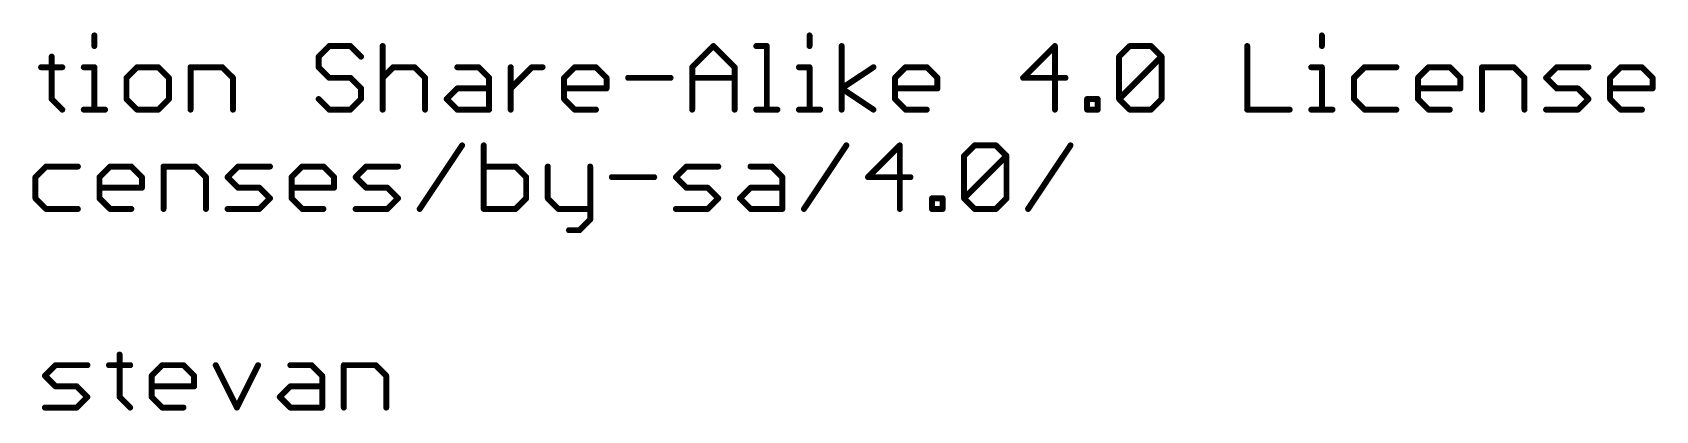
# Model space of a CAD drawing. Extents: x -24 to 83, y -22 to 58.
# Drawn here: x 41.48 to 82.98, y -21.59 to -11.92 of the extents above; entities that cross this region are included whole.
import ezdxf

# ---------------------------------------------------------------- set-up
doc = ezdxf.new("R2010")
doc.units = 0
doc.layers.add('51', color=53, linetype='CONTINUOUS')

msp = doc.modelspace()

# ---------------------------------------------------------------- linework, layer by layer
at = {"layer": '51', "const_width": 0.1524}
for points in [[(43.0679, -11.9956), (43.0679, -12.2668)], [(61.3495, -11.9956), (61.3495, -12.2668)], [(74.4467, -11.9956), (74.4467, -12.2668)], [(49.0708, -12.2668), (48.7997, -12.538)], [(49.6131, -12.2668), (49.0708, -12.2668)], [(49.8843, -12.538), (49.6131, -12.2668)], [(50.4368, -12.2668), (50.4368, -13.8938)], [(58.3497, -12.8091), (58.8921, -12.2668)], [(58.8921, -12.2668), (59.4344, -12.8091)], [(59.9869, -12.2668), (60.2581, -12.2668)], [(60.2581, -12.2668), (60.2581, -13.8938)], [(62.1698, -13.8938), (62.1698, -12.2668)], [(67.6219, -12.2668), (66.8084, -13.0803)], [(67.6219, -13.8938), (67.6219, -12.2668)], [(69.2641, -12.538), (69.5353, -12.2668)], [(69.5353, -12.2668), (70.0776, -12.2668)], [(70.0776, -12.2668), (70.3488, -12.538)], [(72.5384, -12.2668), (72.5384, -13.8938)], [(41.7053, -12.8091), (42.2476, -12.8091)], [(41.9765, -12.538), (41.9765, -13.6226)], [(42.7967, -12.8091), (43.0679, -12.8091)], [(43.0679, -12.8091), (43.0679, -13.8938)], [(44.1593, -12.8091), (43.8882, -13.0803)], [(44.7017, -12.8091), (44.1593, -12.8091)], [(44.9728, -13.0803), (44.7017, -12.8091)], [(45.5253, -13.8938), (45.5253, -12.8091)], [(45.5253, -12.8091), (46.3388, -12.8091)], [(46.3388, -12.8091), (46.61, -13.0803)], [(48.7997, -12.538), (48.7997, -12.8091)], [(48.7997, -12.8091), (49.0708, -13.0803)], [(50.4368, -13.0803), (50.708, -12.8091)], [(50.708, -12.8091), (51.2503, -12.8091)], [(51.2503, -12.8091), (51.5215, -13.0803)], [(52.3451, -12.8091), (52.8875, -12.8091)], [(52.8875, -12.8091), (53.1586, -13.0803)], [(53.7111, -13.8938), (53.7111, -12.8091)], [(53.7111, -13.3515), (54.2535, -12.8091)], [(54.2535, -12.8091), (54.5246, -12.8091)], [(55.0754, -13.0803), (55.3466, -12.8091)], [(55.3466, -12.8091), (55.8889, -12.8091)], [(55.8889, -12.8091), (56.1601, -13.0803)], [(58.3497, -13.8938), (58.3497, -12.8091)], [(59.4344, -12.8091), (59.4344, -13.8938)], [(61.0783, -12.8091), (61.3495, -12.8091)], [(61.3495, -12.8091), (61.3495, -13.8938)], [(62.1698, -13.3515), (62.9833, -12.8091)], [(63.5341, -13.0803), (63.8052, -12.8091)], [(63.8052, -12.8091), (64.3476, -12.8091)], [(64.3476, -12.8091), (64.6187, -13.0803)], [(69.2641, -13.6226), (69.2641, -12.538)], [(69.2641, -13.6226), (70.3488, -12.538)], [(70.3488, -12.538), (70.3488, -13.6226)], [(74.1756, -12.8091), (74.4467, -12.8091)], [(74.4467, -12.8091), (74.4467, -13.8938)], [(75.5382, -12.8091), (75.267, -13.0803)], [(76.3517, -12.8091), (75.5382, -12.8091)], [(76.9042, -13.0803), (77.1753, -12.8091)], [(77.1753, -12.8091), (77.7177, -12.8091)], [(77.7177, -12.8091), (77.9888, -13.0803)], [(78.5413, -13.8938), (78.5413, -12.8091)], [(78.5413, -12.8091), (79.3548, -12.8091)], [(79.3548, -12.8091), (79.626, -13.0803)], [(80.1785, -13.0803), (80.4496, -12.8091)], [(80.4496, -12.8091), (81.2631, -12.8091)], [(81.8156, -13.0803), (82.0868, -12.8091)], [(82.0868, -12.8091), (82.6291, -12.8091)], [(82.6291, -12.8091), (82.9003, -13.0803)], [(43.8882, -13.0803), (43.8882, -13.6226)], [(44.9728, -13.6226), (44.9728, -13.0803)], [(46.61, -13.0803), (46.61, -13.8938)], [(49.0708, -13.0803), (49.6131, -13.0803)], [(49.6131, -13.0803), (49.8843, -13.3515)], [(49.8843, -13.3515), (49.8843, -13.6226)], [(51.5215, -13.0803), (51.5215, -13.8938)], [(52.074, -13.6226), (52.3451, -13.3515)], [(52.3451, -13.3515), (53.1586, -13.3515)], [(53.1586, -13.0803), (53.1586, -13.8938)], [(55.0754, -13.6226), (55.0754, -13.0803)], [(56.1601, -13.3515), (55.0754, -13.3515)], [(56.1601, -13.0803), (56.1601, -13.3515)], [(56.7126, -13.0803), (57.7972, -13.0803)], [(58.3497, -13.0803), (59.4344, -13.0803)], [(62.9833, -13.8938), (62.1698, -13.3515)], [(63.5341, -13.6226), (63.5341, -13.0803)], [(64.6187, -13.3515), (63.5341, -13.3515)], [(64.6187, -13.0803), (64.6187, -13.3515)], [(66.8084, -13.0803), (67.893, -13.0803)], [(75.267, -13.0803), (75.267, -13.6226)], [(76.9042, -13.6226), (76.9042, -13.0803)], [(77.9888, -13.3515), (76.9042, -13.3515)], [(77.9888, -13.0803), (77.9888, -13.3515)], [(79.626, -13.0803), (79.626, -13.8938)], [(80.4496, -13.3515), (80.1785, -13.0803)], [(80.992, -13.3515), (80.4496, -13.3515)], [(81.2631, -13.6226), (80.992, -13.3515)], [(81.8156, -13.6226), (81.8156, -13.0803)], [(82.9003, -13.3515), (81.8156, -13.3515)], [(82.9003, -13.0803), (82.9003, -13.3515)], [(41.9765, -13.6226), (42.2476, -13.8938)], [(43.8882, -13.6226), (44.1593, -13.8938)], [(44.7017, -13.8938), (44.9728, -13.6226)], [(49.0708, -13.8938), (48.7997, -13.6226)], [(49.8843, -13.6226), (49.6131, -13.8938)], [(52.3451, -13.8938), (52.074, -13.6226)], [(55.3466, -13.8938), (55.0754, -13.6226)], [(63.8052, -13.8938), (63.5341, -13.6226)], [(68.4455, -13.8938), (68.4455, -13.6226)], [(68.4455, -13.6226), (68.7167, -13.6226)], [(68.7167, -13.6226), (68.7167, -13.8938)], [(69.5353, -13.8938), (69.2641, -13.6226)], [(70.3488, -13.6226), (70.0776, -13.8938)], [(75.267, -13.6226), (75.5382, -13.8938)], [(77.1753, -13.8938), (76.9042, -13.6226)], [(80.992, -13.8938), (81.2631, -13.6226)], [(82.0868, -13.8938), (81.8156, -13.6226)], [(42.7967, -13.8938), (43.3391, -13.8938)], [(44.1593, -13.8938), (44.7017, -13.8938)], [(49.6131, -13.8938), (49.0708, -13.8938)], [(53.1586, -13.8938), (52.3451, -13.8938)], [(55.8889, -13.8938), (55.3466, -13.8938)], [(59.9869, -13.8938), (60.5292, -13.8938)], [(61.0783, -13.8938), (61.6207, -13.8938)], [(64.3476, -13.8938), (63.8052, -13.8938)], [(68.7167, -13.8938), (68.4455, -13.8938)], [(70.0776, -13.8938), (69.5353, -13.8938)], [(72.5384, -13.8938), (73.6231, -13.8938)], [(74.1756, -13.8938), (74.7179, -13.8938)], [(75.5382, -13.8938), (76.3517, -13.8938)], [(77.7177, -13.8938), (77.1753, -13.8938)], [(80.1785, -13.8938), (80.992, -13.8938)], [(82.6291, -13.8938), (82.0868, -13.8938)], [(51.3838, -16.4338), (52.4685, -14.8068)], [(53.0209, -14.8068), (53.0209, -16.4338)], [(61.2067, -16.4338), (62.2914, -14.8068)], [(63.6574, -14.8068), (62.8439, -15.6203)], [(63.6574, -16.4338), (63.6574, -14.8068)], [(65.2996, -15.078), (65.5708, -14.8068)], [(65.5708, -14.8068), (66.1131, -14.8068)], [(66.1131, -14.8068), (66.3843, -15.078)], [(66.9368, -16.4338), (68.0214, -14.8068)], [(41.832, -15.3491), (41.5609, -15.6203)], [(42.6455, -15.3491), (41.832, -15.3491)], [(43.198, -15.6203), (43.4692, -15.3491)], [(43.4692, -15.3491), (44.0115, -15.3491)], [(44.0115, -15.3491), (44.2827, -15.6203)], [(44.8352, -16.4338), (44.8352, -15.3491)], [(44.8352, -15.3491), (45.6487, -15.3491)], [(45.6487, -15.3491), (45.9198, -15.6203)], [(46.4723, -15.6203), (46.7435, -15.3491)], [(46.7435, -15.3491), (47.557, -15.3491)], [(48.1095, -15.6203), (48.3806, -15.3491)], [(48.3806, -15.3491), (48.923, -15.3491)], [(48.923, -15.3491), (49.1941, -15.6203)], [(49.7466, -15.6203), (50.0178, -15.3491)], [(50.0178, -15.3491), (50.8313, -15.3491)], [(53.8344, -15.3491), (53.0209, -15.3491)], [(54.1056, -15.6203), (53.8344, -15.3491)], [(54.6581, -15.3491), (54.6581, -16.1626)], [(55.7428, -15.3491), (55.7428, -16.705)], [(57.9324, -15.6203), (58.2036, -15.3491)], [(58.2036, -15.3491), (59.0171, -15.3491)], [(59.8407, -15.3491), (60.3831, -15.3491)], [(60.3831, -15.3491), (60.6542, -15.6203)], [(65.2996, -16.1626), (65.2996, -15.078)], [(65.2996, -16.1626), (66.3843, -15.078)], [(66.3843, -15.078), (66.3843, -16.1626)], [(41.5609, -15.6203), (41.5609, -16.1626)], [(43.198, -16.1626), (43.198, -15.6203)], [(44.2827, -15.6203), (44.2827, -15.8915)], [(45.9198, -15.6203), (45.9198, -16.4338)], [(46.7435, -15.8915), (46.4723, -15.6203)], [(48.1095, -16.1626), (48.1095, -15.6203)], [(49.1941, -15.6203), (49.1941, -15.8915)], [(50.0178, -15.8915), (49.7466, -15.6203)], [(54.1056, -16.1626), (54.1056, -15.6203)], [(56.2953, -15.6203), (57.3799, -15.6203)], [(58.2036, -15.8915), (57.9324, -15.6203)], [(60.6542, -15.6203), (60.6542, -16.4338)], [(62.8439, -15.6203), (63.9285, -15.6203)], [(41.5609, -16.1626), (41.832, -16.4338)], [(44.2827, -15.8915), (43.198, -15.8915)], [(43.4692, -16.4338), (43.198, -16.1626)], [(47.2858, -15.8915), (46.7435, -15.8915)], [(47.557, -16.1626), (47.2858, -15.8915)], [(47.2858, -16.4338), (47.557, -16.1626)], [(49.1941, -15.8915), (48.1095, -15.8915)], [(48.3806, -16.4338), (48.1095, -16.1626)], [(50.5601, -15.8915), (50.0178, -15.8915)], [(50.8313, -16.1626), (50.5601, -15.8915)], [(50.5601, -16.4338), (50.8313, -16.1626)], [(53.8344, -16.4338), (54.1056, -16.1626)], [(54.6581, -16.1626), (54.9293, -16.4338)], [(58.7459, -15.8915), (58.2036, -15.8915)], [(59.0171, -16.1626), (58.7459, -15.8915)], [(58.7459, -16.4338), (59.0171, -16.1626)], [(59.5696, -16.1626), (59.8407, -15.8915)], [(59.8407, -16.4338), (59.5696, -16.1626)], [(59.8407, -15.8915), (60.6542, -15.8915)], [(64.481, -16.4338), (64.481, -16.1626)], [(64.481, -16.1626), (64.7522, -16.1626)], [(64.7522, -16.1626), (64.7522, -16.4338)], [(65.5708, -16.4338), (65.2996, -16.1626)], [(66.3843, -16.1626), (66.1131, -16.4338)], [(41.832, -16.4338), (42.6455, -16.4338)], [(44.0115, -16.4338), (43.4692, -16.4338)], [(46.4723, -16.4338), (47.2858, -16.4338)], [(48.923, -16.4338), (48.3806, -16.4338)], [(49.7466, -16.4338), (50.5601, -16.4338)], [(53.0209, -16.4338), (53.8344, -16.4338)], [(54.9293, -16.4338), (55.7428, -16.4338)], [(57.9324, -16.4338), (58.7459, -16.4338)], [(60.6542, -16.4338), (59.8407, -16.4338)], [(64.7522, -16.4338), (64.481, -16.4338)], [(66.1131, -16.4338), (65.5708, -16.4338)], [(55.4716, -16.9761), (55.2004, -16.9761)], [(55.7428, -16.705), (55.4716, -16.9761)], [(43.7119, -20.158), (43.7119, -21.2426)], [(41.8036, -20.7003), (42.0748, -20.4291)], [(42.0748, -20.9715), (41.8036, -20.7003)], [(42.0748, -20.4291), (42.8883, -20.4291)], [(43.4408, -20.4291), (43.9831, -20.4291)], [(44.5322, -20.7003), (44.8034, -20.4291)], [(44.5322, -21.2426), (44.5322, -20.7003)], [(44.8034, -20.4291), (45.3457, -20.4291)], [(45.3457, -20.4291), (45.6169, -20.7003)], [(45.6169, -20.7003), (45.6169, -20.9715)], [(46.1694, -20.4291), (46.7117, -21.5138)], [(46.7117, -21.5138), (47.254, -20.4291)], [(48.0777, -20.4291), (48.62, -20.4291)], [(48.62, -20.4291), (48.8912, -20.7003)], [(48.8912, -20.7003), (48.8912, -21.5138)], [(49.4437, -21.5138), (49.4437, -20.4291)], [(49.4437, -20.4291), (50.2572, -20.4291)], [(50.2572, -20.4291), (50.5283, -20.7003)], [(50.5283, -20.7003), (50.5283, -21.5138)], [(42.6171, -20.9715), (42.0748, -20.9715)], [(42.8883, -21.2426), (42.6171, -20.9715)], [(45.6169, -20.9715), (44.5322, -20.9715)], [(47.8065, -21.2426), (48.0777, -20.9715)], [(48.0777, -20.9715), (48.8912, -20.9715)], [(41.8036, -21.5138), (42.6171, -21.5138)], [(42.6171, -21.5138), (42.8883, -21.2426)], [(43.7119, -21.2426), (43.9831, -21.5138)], [(44.8034, -21.5138), (44.5322, -21.2426)], [(45.3457, -21.5138), (44.8034, -21.5138)], [(48.0777, -21.5138), (47.8065, -21.2426)], [(48.8912, -21.5138), (48.0777, -21.5138)]]:
    msp.add_lwpolyline(points, dxfattribs=at)
at = {"layer": '51', "const_width": 0.0762}
for points in [[(43.106, -11.9956, 1), (43.0298, -11.9956)], [(61.3876, -11.9956, 1), (61.3114, -11.9956)], [(74.4848, -11.9956, 1), (74.4086, -11.9956)], [(43.0298, -12.2668, 1), (43.106, -12.2668)], [(49.0708, -12.2287, 1), (49.0708, -12.3049)], [(49.0978, -12.2938, 1), (49.0439, -12.2399)], [(49.6401, -12.2399, 1), (49.5862, -12.2938)], [(49.6131, -12.3049, 1), (49.6131, -12.2287)], [(50.4749, -12.2668, 1), (50.3987, -12.2668)], [(58.919, -12.2399, 1), (58.8651, -12.2938)], [(58.919, -12.2938, 1), (58.8651, -12.2399)], [(59.9869, -12.2287, 1), (59.9869, -12.3049)], [(60.2962, -12.2668, 1), (60.22, -12.2668)], [(60.2581, -12.3049, 1), (60.2581, -12.2287)], [(61.3114, -12.2668, 1), (61.3876, -12.2668)], [(62.2079, -12.2668, 1), (62.1317, -12.2668)], [(67.66, -12.2668, 1), (67.5838, -12.2668)], [(67.6488, -12.2938, 1), (67.5949, -12.2399)], [(69.5353, -12.2287, 1), (69.5353, -12.3049)], [(69.5622, -12.2938, 1), (69.5083, -12.2399)], [(70.1045, -12.2399, 1), (70.0507, -12.2938)], [(70.0776, -12.3049, 1), (70.0776, -12.2287)], [(72.5765, -12.2668, 1), (72.5003, -12.2668)], [(74.4086, -12.2668, 1), (74.4848, -12.2668)], [(41.7053, -12.771, 1), (41.7053, -12.8472)], [(42.0146, -12.538, 1), (41.9384, -12.538)], [(42.2476, -12.8472, 1), (42.2476, -12.771)], [(42.7967, -12.771, 1), (42.7967, -12.8472)], [(43.106, -12.8091, 1), (43.0298, -12.8091)], [(43.0679, -12.8472, 1), (43.0679, -12.771)], [(44.1593, -12.771, 1), (44.1593, -12.8472)], [(44.1863, -12.8361, 1), (44.1324, -12.7822)], [(44.7286, -12.7822, 1), (44.6747, -12.8361)], [(44.7017, -12.8472, 1), (44.7017, -12.771)], [(45.5634, -12.8091, 1), (45.4872, -12.8091)], [(45.5253, -12.771, 1), (45.5253, -12.8472)], [(46.3658, -12.7822, 1), (46.3119, -12.8361)], [(46.3388, -12.8472, 1), (46.3388, -12.771)], [(48.7727, -12.511, 1), (48.8266, -12.5649)], [(48.8266, -12.7822, 1), (48.7727, -12.8361)], [(48.8378, -12.538, 1), (48.7616, -12.538)], [(48.7616, -12.8091, 1), (48.8378, -12.8091)], [(49.8574, -12.5649, 1), (49.9113, -12.511)], [(50.708, -12.771, 1), (50.708, -12.8472)], [(50.7349, -12.8361, 1), (50.681, -12.7822)], [(51.2772, -12.7822, 1), (51.2234, -12.8361)], [(51.2503, -12.8472, 1), (51.2503, -12.771)], [(52.3451, -12.771, 1), (52.3451, -12.8472)], [(52.9144, -12.7822, 1), (52.8605, -12.8361)], [(52.8875, -12.8472, 1), (52.8875, -12.771)], [(53.7492, -12.8091, 1), (53.673, -12.8091)], [(54.2535, -12.771, 1), (54.2535, -12.8472)], [(54.2804, -12.8361, 1), (54.2265, -12.7822)], [(54.5246, -12.8472, 1), (54.5246, -12.771)], [(55.3466, -12.771, 1), (55.3466, -12.8472)], [(55.3735, -12.8361, 1), (55.3196, -12.7822)], [(55.9159, -12.7822, 1), (55.862, -12.8361)], [(55.8889, -12.8472, 1), (55.8889, -12.771)], [(58.3878, -12.8091, 1), (58.3116, -12.8091)], [(58.3228, -12.7822, 1), (58.3767, -12.8361)], [(59.4725, -12.8091, 1), (59.3963, -12.8091)], [(59.4074, -12.8361, 1), (59.4613, -12.7822)], [(61.0783, -12.771, 1), (61.0783, -12.8472)], [(61.3876, -12.8091, 1), (61.3114, -12.8091)], [(61.3495, -12.8472, 1), (61.3495, -12.771)], [(63.0044, -12.8408, 1), (62.9621, -12.7774)], [(63.8052, -12.771, 1), (63.8052, -12.8472)], [(63.8322, -12.8361, 1), (63.7783, -12.7822)], [(64.3745, -12.7822, 1), (64.3206, -12.8361)], [(64.3476, -12.8472, 1), (64.3476, -12.771)], [(69.3022, -12.538, 1), (69.226, -12.538)], [(69.2372, -12.511, 1), (69.291, -12.5649)], [(70.3869, -12.538, 1), (70.3107, -12.538)], [(70.3757, -12.5649, 1), (70.3218, -12.511)], [(70.3218, -12.5649, 1), (70.3757, -12.511)], [(74.1756, -12.771, 1), (74.1756, -12.8472)], [(74.4848, -12.8091, 1), (74.4086, -12.8091)], [(74.4467, -12.8472, 1), (74.4467, -12.771)], [(75.5382, -12.771, 1), (75.5382, -12.8472)], [(75.5651, -12.8361, 1), (75.5112, -12.7822)], [(76.3517, -12.8472, 1), (76.3517, -12.771)], [(77.1753, -12.771, 1), (77.1753, -12.8472)], [(77.2023, -12.8361, 1), (77.1484, -12.7822)], [(77.7446, -12.7822, 1), (77.6907, -12.8361)], [(77.7177, -12.8472, 1), (77.7177, -12.771)], [(78.5794, -12.8091, 1), (78.5032, -12.8091)], [(78.5413, -12.771, 1), (78.5413, -12.8472)], [(79.3818, -12.7822, 1), (79.3279, -12.8361)], [(79.3548, -12.8472, 1), (79.3548, -12.771)], [(80.4496, -12.771, 1), (80.4496, -12.8472)], [(80.4766, -12.8361, 1), (80.4227, -12.7822)], [(81.2631, -12.8472, 1), (81.2631, -12.771)], [(82.0868, -12.771, 1), (82.0868, -12.8472)], [(82.1137, -12.8361, 1), (82.0599, -12.7822)], [(82.6561, -12.7822, 1), (82.6022, -12.8361)], [(82.6291, -12.8472, 1), (82.6291, -12.771)], [(43.9263, -13.0803, 1), (43.8501, -13.0803)], [(43.8612, -13.0534, 1), (43.9151, -13.1072)], [(45.0109, -13.0803, 1), (44.9347, -13.0803)], [(44.9459, -13.1072, 1), (44.9998, -13.0534)], [(46.6481, -13.0803, 1), (46.5719, -13.0803)], [(46.5831, -13.1072, 1), (46.6369, -13.0534)], [(49.0708, -13.0422, 1), (49.0708, -13.1184)], [(49.0439, -13.1072, 1), (49.0978, -13.0534)], [(49.6401, -13.0534, 1), (49.5862, -13.1072)], [(49.6131, -13.1184, 1), (49.6131, -13.0422)], [(49.9224, -13.3515, 1), (49.8462, -13.3515)], [(50.4099, -13.0534, 1), (50.4638, -13.1072)], [(51.5596, -13.0803, 1), (51.4834, -13.0803)], [(51.4945, -13.1072, 1), (51.5484, -13.0534)], [(52.3451, -13.3134, 1), (52.3451, -13.3896)], [(52.3721, -13.3784, 1), (52.3182, -13.3245)], [(53.1967, -13.0803, 1), (53.1205, -13.0803)], [(53.1317, -13.1072, 1), (53.1856, -13.0534)], [(53.1586, -13.3896, 1), (53.1586, -13.3134)], [(55.1135, -13.0803, 1), (55.0373, -13.0803)], [(55.0754, -13.3134, 1), (55.0754, -13.3896)], [(55.0485, -13.0534, 1), (55.1024, -13.1072)], [(56.1982, -13.0803, 1), (56.122, -13.0803)], [(56.1331, -13.1072, 1), (56.187, -13.0534)], [(56.1601, -13.3896, 1), (56.1601, -13.3134)], [(56.7126, -13.0422, 1), (56.7126, -13.1184)], [(57.7972, -13.1184, 1), (57.7972, -13.0422)], [(58.3497, -13.0422, 1), (58.3497, -13.1184)], [(59.4344, -13.1184, 1), (59.4344, -13.0422)], [(62.1909, -13.3198, 1), (62.1486, -13.3832)], [(63.5722, -13.0803, 1), (63.496, -13.0803)], [(63.5071, -13.0534, 1), (63.561, -13.1072)], [(63.5341, -13.3134, 1), (63.5341, -13.3896)], [(64.6568, -13.0803, 1), (64.5806, -13.0803)], [(64.5918, -13.1072, 1), (64.6457, -13.0534)], [(64.6187, -13.3896, 1), (64.6187, -13.3134)], [(66.8084, -13.0422, 1), (66.8084, -13.1184)], [(66.7814, -13.0534, 1), (66.8353, -13.1072)], [(67.893, -13.1184, 1), (67.893, -13.0422)], [(75.3051, -13.0803, 1), (75.2289, -13.0803)], [(75.2401, -13.0534, 1), (75.294, -13.1072)], [(76.9423, -13.0803, 1), (76.8661, -13.0803)], [(76.8772, -13.0534, 1), (76.9311, -13.1072)], [(76.9042, -13.3134, 1), (76.9042, -13.3896)], [(78.0269, -13.0803, 1), (77.9507, -13.0803)], [(77.9619, -13.1072, 1), (78.0158, -13.0534)], [(77.9888, -13.3896, 1), (77.9888, -13.3134)], [(79.6641, -13.0803, 1), (79.5879, -13.0803)], [(79.599, -13.1072, 1), (79.6529, -13.0534)], [(80.2054, -13.0534, 1), (80.1515, -13.1072)], [(80.1515, -13.0534, 1), (80.2054, -13.1072)], [(80.4496, -13.3134, 1), (80.4496, -13.3896)], [(81.0189, -13.3245, 1), (80.965, -13.3784)], [(80.992, -13.3896, 1), (80.992, -13.3134)], [(81.8537, -13.0803, 1), (81.7775, -13.0803)], [(81.8156, -13.3134, 1), (81.8156, -13.3896)], [(81.7887, -13.0534, 1), (81.8426, -13.1072)], [(82.9384, -13.0803, 1), (82.8622, -13.0803)], [(82.8734, -13.1072, 1), (82.9272, -13.0534)], [(82.9003, -13.3896, 1), (82.9003, -13.3134)], [(42.0034, -13.5957, 1), (41.9495, -13.6496)], [(41.9384, -13.6226, 1), (42.0146, -13.6226)], [(43.9151, -13.5957, 1), (43.8612, -13.6496)], [(43.8501, -13.6226, 1), (43.9263, -13.6226)], [(44.9347, -13.6226, 1), (45.0109, -13.6226)], [(44.9998, -13.6496, 1), (44.9459, -13.5957)], [(48.8266, -13.5957, 1), (48.7727, -13.6496)], [(49.8462, -13.6226, 1), (49.9224, -13.6226)], [(49.8574, -13.3784, 1), (49.9113, -13.3245)], [(49.9113, -13.6496, 1), (49.8574, -13.5957)], [(52.1009, -13.5957, 1), (52.047, -13.6496)], [(52.047, -13.5957, 1), (52.1009, -13.6496)], [(53.6842, -13.3245, 1), (53.7381, -13.3784)], [(55.1024, -13.5957, 1), (55.0485, -13.6496)], [(55.0373, -13.6226, 1), (55.1135, -13.6226)], [(56.122, -13.3515, 1), (56.1982, -13.3515)], [(62.1486, -13.3198, 1), (62.1909, -13.3832)], [(63.561, -13.5957, 1), (63.5071, -13.6496)], [(63.496, -13.6226, 1), (63.5722, -13.6226)], [(64.5806, -13.3515, 1), (64.6568, -13.3515)], [(68.4836, -13.6226, 1), (68.4074, -13.6226)], [(68.4455, -13.5845, 1), (68.4455, -13.6607)], [(68.7548, -13.6226, 1), (68.6786, -13.6226)], [(68.7167, -13.6607, 1), (68.7167, -13.5845)], [(69.291, -13.5957, 1), (69.2372, -13.6496)], [(69.2372, -13.5957, 1), (69.291, -13.6496)], [(69.226, -13.6226, 1), (69.3022, -13.6226)], [(70.3107, -13.6226, 1), (70.3869, -13.6226)], [(70.3757, -13.6496, 1), (70.3218, -13.5957)], [(75.294, -13.5957, 1), (75.2401, -13.6496)], [(75.2289, -13.6226, 1), (75.3051, -13.6226)], [(76.9311, -13.5957, 1), (76.8772, -13.6496)], [(76.8661, -13.6226, 1), (76.9423, -13.6226)], [(77.9507, -13.3515, 1), (78.0269, -13.3515)], [(80.4227, -13.3784, 1), (80.4766, -13.3245)], [(81.2901, -13.6496, 1), (81.2362, -13.5957)], [(81.2362, -13.6496, 1), (81.2901, -13.5957)], [(81.8426, -13.5957, 1), (81.7887, -13.6496)], [(81.7775, -13.6226, 1), (81.8537, -13.6226)], [(82.8622, -13.3515, 1), (82.9384, -13.3515)], [(42.2207, -13.9207, 1), (42.2746, -13.8669)], [(42.7967, -13.8557, 1), (42.7967, -13.9319)], [(43.0298, -13.8938, 1), (43.106, -13.8938)], [(43.3391, -13.9319, 1), (43.3391, -13.8557)], [(44.1593, -13.8557, 1), (44.1593, -13.9319)], [(44.1324, -13.9207, 1), (44.1863, -13.8669)], [(44.6747, -13.8669, 1), (44.7286, -13.9207)], [(44.7017, -13.9319, 1), (44.7017, -13.8557)], [(45.4872, -13.8938, 1), (45.5634, -13.8938)], [(46.5719, -13.8938, 1), (46.6481, -13.8938)], [(49.0708, -13.8557, 1), (49.0708, -13.9319)], [(49.0439, -13.9207, 1), (49.0978, -13.8669)], [(49.5862, -13.8669, 1), (49.6401, -13.9207)], [(49.6131, -13.9319, 1), (49.6131, -13.8557)], [(50.3987, -13.8938, 1), (50.4749, -13.8938)], [(51.4834, -13.8938, 1), (51.5596, -13.8938)], [(52.3451, -13.8557, 1), (52.3451, -13.9319)], [(52.3182, -13.9207, 1), (52.3721, -13.8669)], [(53.1205, -13.8938, 1), (53.1967, -13.8938)], [(53.1586, -13.9319, 1), (53.1586, -13.8557)], [(53.673, -13.8938, 1), (53.7492, -13.8938)], [(55.3466, -13.8557, 1), (55.3466, -13.9319)], [(55.3196, -13.9207, 1), (55.3735, -13.8669)], [(55.8889, -13.9319, 1), (55.8889, -13.8557)], [(58.3116, -13.8938, 1), (58.3878, -13.8938)], [(59.3963, -13.8938, 1), (59.4725, -13.8938)], [(59.9869, -13.8557, 1), (59.9869, -13.9319)], [(60.22, -13.8938, 1), (60.2962, -13.8938)], [(60.5292, -13.9319, 1), (60.5292, -13.8557)], [(61.0783, -13.8557, 1), (61.0783, -13.9319)], [(61.3114, -13.8938, 1), (61.3876, -13.8938)], [(61.6207, -13.9319, 1), (61.6207, -13.8557)], [(62.1317, -13.8938, 1), (62.2079, -13.8938)], [(62.9621, -13.9255, 1), (63.0044, -13.8621)], [(63.8052, -13.8557, 1), (63.8052, -13.9319)], [(63.7783, -13.9207, 1), (63.8322, -13.8669)], [(64.3476, -13.9319, 1), (64.3476, -13.8557)], [(67.5838, -13.8938, 1), (67.66, -13.8938)], [(68.4455, -13.8557, 1), (68.4455, -13.9319)], [(68.4074, -13.8938, 1), (68.4836, -13.8938)], [(68.6786, -13.8938, 1), (68.7548, -13.8938)], [(68.7167, -13.9319, 1), (68.7167, -13.8557)], [(69.5353, -13.8557, 1), (69.5353, -13.9319)], [(69.5083, -13.9207, 1), (69.5622, -13.8669)], [(70.0507, -13.8669, 1), (70.1045, -13.9207)], [(70.0776, -13.9319, 1), (70.0776, -13.8557)], [(72.5384, -13.8557, 1), (72.5384, -13.9319)], [(72.5003, -13.8938, 1), (72.5765, -13.8938)], [(73.6231, -13.9319, 1), (73.6231, -13.8557)], [(74.1756, -13.8557, 1), (74.1756, -13.9319)], [(74.4086, -13.8938, 1), (74.4848, -13.8938)], [(74.7179, -13.9319, 1), (74.7179, -13.8557)], [(75.5382, -13.8557, 1), (75.5382, -13.9319)], [(75.5112, -13.9207, 1), (75.5651, -13.8669)], [(76.3517, -13.9319, 1), (76.3517, -13.8557)], [(77.1753, -13.8557, 1), (77.1753, -13.9319)], [(77.1484, -13.9207, 1), (77.2023, -13.8669)], [(77.7177, -13.9319, 1), (77.7177, -13.8557)], [(78.5032, -13.8938, 1), (78.5794, -13.8938)], [(79.5879, -13.8938, 1), (79.6641, -13.8938)], [(80.1785, -13.8557, 1), (80.1785, -13.9319)], [(80.965, -13.8669, 1), (81.0189, -13.9207)], [(80.992, -13.9319, 1), (80.992, -13.8557)], [(82.0868, -13.8557, 1), (82.0868, -13.9319)], [(82.0599, -13.9207, 1), (82.1137, -13.8669)], [(82.6291, -13.9319, 1), (82.6291, -13.8557)], [(52.5002, -14.8279, 1), (52.4368, -14.7857)], [(53.059, -14.8068, 1), (52.9828, -14.8068)], [(62.3231, -14.8279, 1), (62.2597, -14.7857)], [(63.6955, -14.8068, 1), (63.6193, -14.8068)], [(63.6843, -14.8338, 1), (63.6304, -14.7799)], [(65.5708, -14.7687, 1), (65.5708, -14.8449)], [(65.5977, -14.8338, 1), (65.5438, -14.7799)], [(66.1401, -14.7799, 1), (66.0862, -14.8338)], [(66.1131, -14.8449, 1), (66.1131, -14.7687)], [(68.0531, -14.8279, 1), (67.9897, -14.7857)], [(41.832, -15.311, 1), (41.832, -15.3872)], [(41.859, -15.3761, 1), (41.8051, -15.3222)], [(42.6455, -15.3872, 1), (42.6455, -15.311)], [(43.4692, -15.311, 1), (43.4692, -15.3872)], [(43.4961, -15.3761, 1), (43.4422, -15.3222)], [(44.0384, -15.3222, 1), (43.9846, -15.3761)], [(44.0115, -15.3872, 1), (44.0115, -15.311)], [(44.8733, -15.3491, 1), (44.7971, -15.3491)], [(44.8352, -15.311, 1), (44.8352, -15.3872)], [(45.6756, -15.3222, 1), (45.6217, -15.3761)], [(45.6487, -15.3872, 1), (45.6487, -15.311)], [(46.7435, -15.311, 1), (46.7435, -15.3872)], [(46.7704, -15.3761, 1), (46.7165, -15.3222)], [(47.557, -15.3872, 1), (47.557, -15.311)], [(48.3806, -15.311, 1), (48.3806, -15.3872)], [(48.4076, -15.3761, 1), (48.3537, -15.3222)], [(48.9499, -15.3222, 1), (48.896, -15.3761)], [(48.923, -15.3872, 1), (48.923, -15.311)], [(50.0178, -15.311, 1), (50.0178, -15.3872)], [(50.0447, -15.3761, 1), (49.9909, -15.3222)], [(50.8313, -15.3872, 1), (50.8313, -15.311)], [(53.0209, -15.311, 1), (53.0209, -15.3872)], [(53.8614, -15.3222, 1), (53.8075, -15.3761)], [(53.8344, -15.3872, 1), (53.8344, -15.311)], [(54.6962, -15.3491, 1), (54.62, -15.3491)], [(55.7809, -15.3491, 1), (55.7047, -15.3491)], [(58.2036, -15.311, 1), (58.2036, -15.3872)], [(58.2305, -15.3761, 1), (58.1766, -15.3222)], [(59.0171, -15.3872, 1), (59.0171, -15.311)], [(59.8407, -15.311, 1), (59.8407, -15.3872)], [(60.41, -15.3222, 1), (60.3561, -15.3761)], [(60.3831, -15.3872, 1), (60.3831, -15.311)], [(65.3377, -15.078, 1), (65.2615, -15.078)], [(65.2727, -15.051, 1), (65.3266, -15.1049)], [(66.4224, -15.078, 1), (66.3462, -15.078)], [(66.4112, -15.1049, 1), (66.3573, -15.051)], [(66.3573, -15.1049, 1), (66.4112, -15.051)], [(41.599, -15.6203, 1), (41.5228, -15.6203)], [(41.5339, -15.5934, 1), (41.5878, -15.6472)], [(43.2361, -15.6203, 1), (43.1599, -15.6203)], [(43.1711, -15.5934, 1), (43.225, -15.6472)], [(44.3208, -15.6203, 1), (44.2446, -15.6203)], [(44.2557, -15.6472, 1), (44.3096, -15.5934)], [(45.9579, -15.6203, 1), (45.8817, -15.6203)], [(45.8929, -15.6472, 1), (45.9468, -15.5934)], [(46.4993, -15.5934, 1), (46.4454, -15.6472)], [(46.4454, -15.5934, 1), (46.4993, -15.6472)], [(48.1476, -15.6203, 1), (48.0714, -15.6203)], [(48.0825, -15.5934, 1), (48.1364, -15.6472)], [(49.2322, -15.6203, 1), (49.156, -15.6203)], [(49.1672, -15.6472, 1), (49.2211, -15.5934)], [(49.7736, -15.5934, 1), (49.7197, -15.6472)], [(49.7197, -15.5934, 1), (49.7736, -15.6472)], [(54.1437, -15.6203, 1), (54.0675, -15.6203)], [(54.0787, -15.6472, 1), (54.1326, -15.5934)], [(56.2953, -15.5822, 1), (56.2953, -15.6584)], [(57.3799, -15.6584, 1), (57.3799, -15.5822)], [(57.9594, -15.5934, 1), (57.9055, -15.6472)], [(57.9055, -15.5934, 1), (57.9594, -15.6472)], [(60.6923, -15.6203, 1), (60.6161, -15.6203)], [(60.6273, -15.6472, 1), (60.6812, -15.5934)], [(62.8439, -15.5822, 1), (62.8439, -15.6584)], [(62.8169, -15.5934, 1), (62.8708, -15.6472)], [(63.9285, -15.6584, 1), (63.9285, -15.5822)], [(41.5878, -16.1357, 1), (41.5339, -16.1896)], [(41.5228, -16.1626, 1), (41.599, -16.1626)], [(43.198, -15.8534, 1), (43.198, -15.9296)], [(43.225, -16.1357, 1), (43.1711, -16.1896)], [(43.1599, -16.1626, 1), (43.2361, -16.1626)], [(44.2446, -15.8915, 1), (44.3208, -15.8915)], [(44.2827, -15.9296, 1), (44.2827, -15.8534)], [(46.7435, -15.8534, 1), (46.7435, -15.9296)], [(46.7165, -15.9184, 1), (46.7704, -15.8645)], [(47.3128, -15.8645, 1), (47.2589, -15.9184)], [(47.2858, -15.9296, 1), (47.2858, -15.8534)], [(47.5839, -16.1896, 1), (47.53, -16.1357)], [(47.53, -16.1896, 1), (47.5839, -16.1357)], [(48.1364, -16.1357, 1), (48.0825, -16.1896)], [(48.1095, -15.8534, 1), (48.1095, -15.9296)], [(48.0714, -16.1626, 1), (48.1476, -16.1626)], [(49.156, -15.8915, 1), (49.2322, -15.8915)], [(49.1941, -15.9296, 1), (49.1941, -15.8534)], [(50.0178, -15.8534, 1), (50.0178, -15.9296)], [(49.9909, -15.9184, 1), (50.0447, -15.8645)], [(50.5871, -15.8645, 1), (50.5332, -15.9184)], [(50.5601, -15.9296, 1), (50.5601, -15.8534)], [(50.8582, -16.1896, 1), (50.8044, -16.1357)], [(50.8044, -16.1896, 1), (50.8582, -16.1357)], [(54.0675, -16.1626, 1), (54.1437, -16.1626)], [(54.1325, -16.1896, 1), (54.0787, -16.1357)], [(54.685, -16.1357, 1), (54.6312, -16.1896)], [(54.62, -16.1626, 1), (54.6962, -16.1626)], [(58.2036, -15.8534, 1), (58.2036, -15.9296)], [(58.1766, -15.9184, 1), (58.2305, -15.8645)], [(58.7729, -15.8645, 1), (58.719, -15.9184)], [(58.7459, -15.9296, 1), (58.7459, -15.8534)], [(59.044, -16.1896, 1), (58.9901, -16.1357)], [(58.9901, -16.1896, 1), (59.044, -16.1357)], [(59.5965, -16.1357, 1), (59.5426, -16.1896)], [(59.5426, -16.1357, 1), (59.5965, -16.1896)], [(59.8407, -15.8534, 1), (59.8407, -15.9296)], [(59.8677, -15.9184, 1), (59.8138, -15.8645)], [(60.6542, -15.9296, 1), (60.6542, -15.8534)], [(64.5191, -16.1626, 1), (64.4429, -16.1626)], [(64.481, -16.1245, 1), (64.481, -16.2007)], [(64.7903, -16.1626, 1), (64.7141, -16.1626)], [(64.7522, -16.2007, 1), (64.7522, -16.1245)], [(65.3266, -16.1357, 1), (65.2727, -16.1896)], [(65.2727, -16.1357, 1), (65.3266, -16.1896)], [(65.2615, -16.1626, 1), (65.3377, -16.1626)], [(66.3462, -16.1626, 1), (66.4224, -16.1626)], [(66.4112, -16.1896, 1), (66.3573, -16.1357)], [(41.832, -16.3957, 1), (41.832, -16.4719)], [(41.8051, -16.4607, 1), (41.859, -16.4069)], [(42.6455, -16.4719, 1), (42.6455, -16.3957)], [(43.4692, -16.3957, 1), (43.4692, -16.4719)], [(43.4422, -16.4607, 1), (43.4961, -16.4069)], [(44.0115, -16.4719, 1), (44.0115, -16.3957)], [(44.7971, -16.4338, 1), (44.8733, -16.4338)], [(45.8817, -16.4338, 1), (45.9579, -16.4338)], [(46.4723, -16.3957, 1), (46.4723, -16.4719)], [(47.2589, -16.4069, 1), (47.3128, -16.4607)], [(47.2858, -16.4719, 1), (47.2858, -16.3957)], [(48.3806, -16.3957, 1), (48.3806, -16.4719)], [(48.3537, -16.4607, 1), (48.4076, -16.4069)], [(48.923, -16.4719, 1), (48.923, -16.3957)], [(49.7466, -16.3957, 1), (49.7466, -16.4719)], [(50.5332, -16.4069, 1), (50.5871, -16.4607)], [(50.5601, -16.4719, 1), (50.5601, -16.3957)], [(51.3521, -16.4127, 1), (51.4155, -16.4549)], [(53.0209, -16.3957, 1), (53.0209, -16.4719)], [(52.9828, -16.4338, 1), (53.059, -16.4338)], [(53.8075, -16.4069, 1), (53.8614, -16.4607)], [(53.8344, -16.4719, 1), (53.8344, -16.3957)], [(54.9293, -16.3957, 1), (54.9293, -16.4719)], [(54.9023, -16.4607, 1), (54.9562, -16.4069)], [(55.7428, -16.4719, 1), (55.7428, -16.3957)], [(57.9324, -16.3957, 1), (57.9324, -16.4719)], [(58.719, -16.4069, 1), (58.7729, -16.4607)], [(58.7459, -16.4719, 1), (58.7459, -16.3957)], [(59.8407, -16.3957, 1), (59.8407, -16.4719)], [(59.8138, -16.4607, 1), (59.8677, -16.4069)], [(60.6161, -16.4338, 1), (60.6923, -16.4338)], [(60.6542, -16.4719, 1), (60.6542, -16.3957)], [(61.175, -16.4127, 1), (61.2384, -16.4549)], [(63.6193, -16.4338, 1), (63.6955, -16.4338)], [(64.481, -16.3957, 1), (64.481, -16.4719)], [(64.4429, -16.4338, 1), (64.5191, -16.4338)], [(64.7141, -16.4338, 1), (64.7903, -16.4338)], [(64.7522, -16.4719, 1), (64.7522, -16.3957)], [(65.5708, -16.3957, 1), (65.5708, -16.4719)], [(65.5438, -16.4607, 1), (65.5977, -16.4069)], [(66.0862, -16.4069, 1), (66.1401, -16.4607)], [(66.1131, -16.4719, 1), (66.1131, -16.3957)], [(66.9051, -16.4127, 1), (66.9685, -16.4549)], [(55.2004, -16.938, 1), (55.2004, -17.0142)], [(55.4447, -16.9492, 1), (55.4985, -17.0031)], [(55.4716, -17.0142, 1), (55.4716, -16.938)], [(55.7047, -16.705, 1), (55.7809, -16.705)], [(55.7697, -16.7319, 1), (55.7158, -16.678)], [(43.75, -20.158, 1), (43.6738, -20.158)], [(41.8306, -20.6734, 1), (41.7767, -20.7272)], [(41.7767, -20.6734, 1), (41.8306, -20.7272)], [(42.0748, -20.391, 1), (42.0748, -20.4672)], [(42.1017, -20.4561, 1), (42.0478, -20.4022)], [(42.8883, -20.4672, 1), (42.8883, -20.391)], [(43.4408, -20.391, 1), (43.4408, -20.4672)], [(43.9831, -20.4672, 1), (43.9831, -20.391)], [(44.5703, -20.7003, 1), (44.4941, -20.7003)], [(44.5053, -20.6734, 1), (44.5592, -20.7272)], [(44.8034, -20.391, 1), (44.8034, -20.4672)], [(44.8303, -20.4561, 1), (44.7764, -20.4022)], [(45.3727, -20.4022, 1), (45.3188, -20.4561)], [(45.3457, -20.4672, 1), (45.3457, -20.391)], [(45.655, -20.7003, 1), (45.5788, -20.7003)], [(45.5899, -20.7272, 1), (45.6438, -20.6734)], [(46.2034, -20.4121, 1), (46.1353, -20.4462)], [(47.2881, -20.4462, 1), (47.22, -20.4121)], [(48.0777, -20.391, 1), (48.0777, -20.4672)], [(48.647, -20.4022, 1), (48.5931, -20.4561)], [(48.62, -20.4672, 1), (48.62, -20.391)], [(48.9293, -20.7003, 1), (48.8531, -20.7003)], [(48.8642, -20.7272, 1), (48.9181, -20.6734)], [(49.4818, -20.4291, 1), (49.4056, -20.4291)], [(49.4437, -20.391, 1), (49.4437, -20.4672)], [(50.2841, -20.4022, 1), (50.2302, -20.4561)], [(50.2572, -20.4672, 1), (50.2572, -20.391)], [(50.5664, -20.7003, 1), (50.4902, -20.7003)], [(50.5014, -20.7272, 1), (50.5553, -20.6734)], [(42.0748, -20.9334, 1), (42.0748, -21.0096)], [(42.0478, -20.9984, 1), (42.1017, -20.9445)], [(42.6441, -20.9445, 1), (42.5902, -20.9984)], [(42.6171, -21.0096, 1), (42.6171, -20.9334)], [(44.5322, -20.9334, 1), (44.5322, -21.0096)], [(45.5788, -20.9715, 1), (45.655, -20.9715)], [(45.6169, -21.0096, 1), (45.6169, -20.9334)], [(48.0777, -20.9334, 1), (48.0777, -21.0096)], [(48.1046, -20.9984, 1), (48.0507, -20.9445)], [(48.8912, -21.0096, 1), (48.8912, -20.9334)], [(41.8036, -21.4757, 1), (41.8036, -21.5519)], [(42.5902, -21.4869, 1), (42.6441, -21.5407)], [(42.6171, -21.5519, 1), (42.6171, -21.4757)], [(42.9152, -21.2696, 1), (42.8613, -21.2157)], [(42.8613, -21.2696, 1), (42.9152, -21.2157)], [(43.7389, -21.2157, 1), (43.685, -21.2696)], [(43.6738, -21.2426, 1), (43.75, -21.2426)], [(43.9562, -21.5407, 1), (44.01, -21.4869)], [(44.5592, -21.2157, 1), (44.5053, -21.2696)], [(44.4941, -21.2426, 1), (44.5703, -21.2426)], [(44.8034, -21.4757, 1), (44.8034, -21.5519)], [(44.7764, -21.5407, 1), (44.8303, -21.4869)], [(45.3457, -21.5519, 1), (45.3457, -21.4757)], [(46.6776, -21.4968, 1), (46.7458, -21.5308)], [(46.6776, -21.5308, 1), (46.7458, -21.4968)], [(47.8335, -21.2157, 1), (47.7796, -21.2696)], [(47.7796, -21.2157, 1), (47.8335, -21.2696)], [(48.0777, -21.4757, 1), (48.0777, -21.5519)], [(48.0507, -21.5407, 1), (48.1046, -21.4869)], [(48.8531, -21.5138, 1), (48.9293, -21.5138)], [(48.8912, -21.5519, 1), (48.8912, -21.4757)], [(49.4056, -21.5138, 1), (49.4818, -21.5138)], [(50.4902, -21.5138, 1), (50.5664, -21.5138)]]:
    msp.add_lwpolyline(points, format="xyb", dxfattribs=at)

doc.saveas('drawing.dxf')
